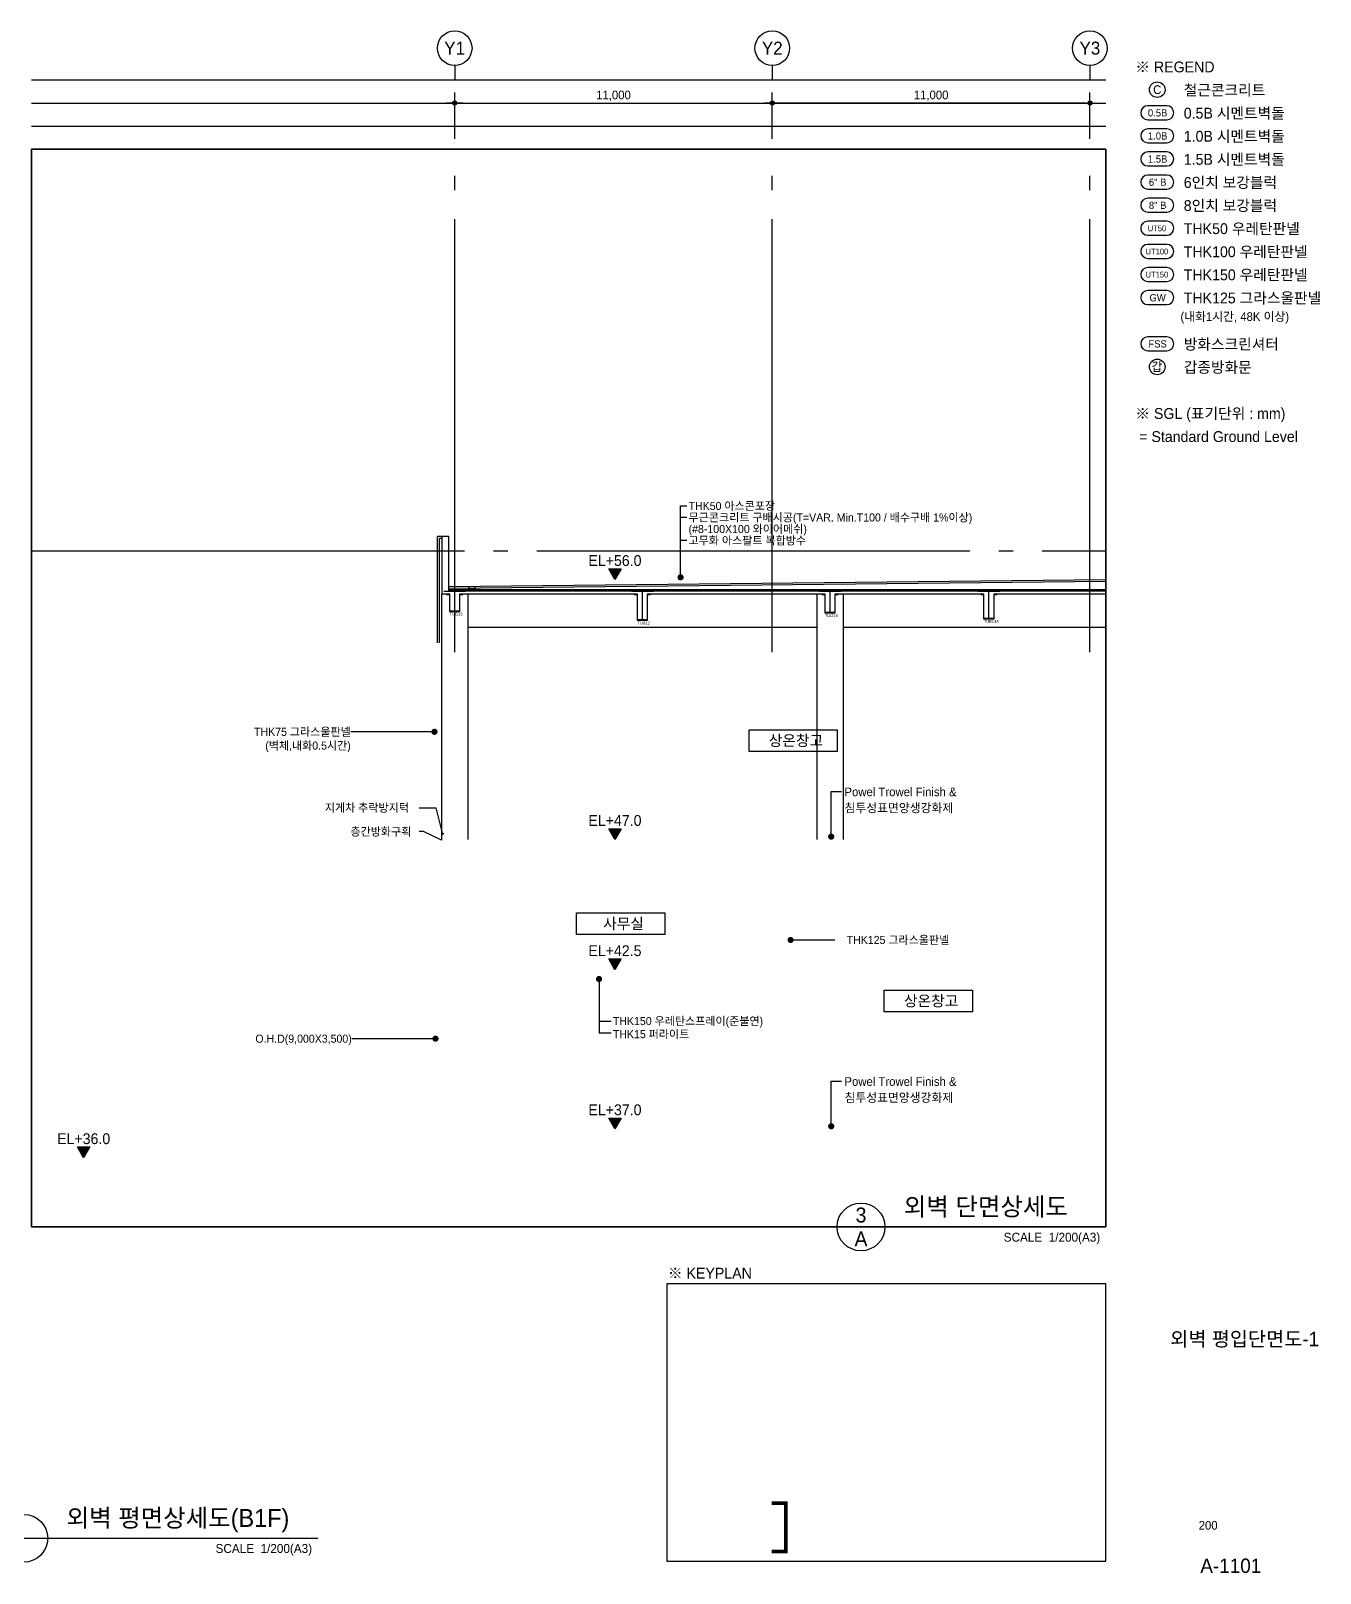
# Model space of a CAD drawing. Header units: millimetres. Extents: x 2569 to 248884, y 2561 to 56321.
# Drawn here: x 36231 to 80884, y 2913 to 56321 of the extents above; entities that cross this region are included whole.
import ezdxf
from ezdxf.enums import TextEntityAlignment as Align
from ezdxf.xclip import XClip

# ---------------------------------------------------------------- set-up
doc = ezdxf.new("R2010")
doc.units = ezdxf.units.MM
for name, pattern in [('CEN', [35, 30, -2, 1, -2]), ('H4', [4, 2, -2]), ('HID', [2.3, 1.5, -0.8])]:
    doc.linetypes.add(name, pattern=pattern)
for name, color, linetype in [('$ZCDB_AUDIT_GENERATED_600D18', 7, 'Continuous'), ('4', 4, 'Continuous'), ('4A.TEC CEN', 1, 'CEN'), ('4A.TEC ELE 4', 9, 'Continuous'), ('4A.TEC FORM-TEXT', 3, 'Continuous'), ('4A.TEC TEXT', 7, 'Continuous'), ('4A.TEC TEXT 2', 3, 'Continuous'), ('4A.TEC 마감선 1', 6, 'Continuous'), ('4A.TEC 방수선', 5, 'HID'), ('4A.TEC 벽체 1', 2, 'Continuous'), ('4A.TEC 벽체 3', 4, 'Continuous'), ('4A.TEC 심볼', 7, 'Continuous'), ('6A', 6, 'H4'), ('DIM', 7, 'Continuous'), ('ELE', 4, 'Continuous'), ('FIN', 6, 'Continuous'), ('k-BESTO', 4, 'Continuous'), ('STL', 3, 'Continuous'), ('㈜SE&C TEXT 1', 3, 'Continuous'), ('㈜SE&C 기둥', 2, 'Continuous'), ('㈜SE&C 벽체 1', 2, 'Continuous'), ('㈜SE&C 벽체 3', 4, 'Continuous'), ('㈜SE&C 벽체 4', 7, 'Continuous'), ('㈜SE&C 심볼', 7, 'Continuous')]:
    doc.layers.add(name, color=color, linetype=linetype)
doc.layers.add('DEFPOINT', color=135, linetype='Continuous', plot=False)
doc.styles.add('A33 단면도$0$Standard', font='arial.ttf')
doc.styles.add('GHS', font='malgun.ttf')
doc.styles.add('나눔고딕', font='')
doc.styles.add('돋움', font='')
doc.styles.add('돋음체', font='')
doc.styles.add('울릉도L', font='')
doc.styles.get('나눔고딕').set_extended_font_data('Dotum')
doc.styles.get('돋움').set_extended_font_data('Dotum')
doc.styles.get('돋음체').set_extended_font_data('Dotum')
doc.styles.get('울릉도L').set_extended_font_data('Dotum')
doc.linetypes.add('A33 단면도$0$MESHLINE', pattern='A,1,-0.2,["X",A33 단면도$0$Standard,S=0.2,R=0,X=-0.1,Y=-0.1],-0.13', length=1.33)
doc.dimstyles.new('DIM_600(외부치수)', dxfattribs={"dimscale": 400, "dimtxt": 3.3, "dimasz": 1, "dimexe": 2, "dimexo": 2, "dimgap": 1, "dimtad": 1, "dimdec": 0, "dimdsep": 46, "dimlunit": 6, "dimtxsty": '나눔고딕', "dimblk1": 'DIMDOT', "dimblk2": 'DIMDOT', "dimsah": 1, "dimcen": 2.5, "dimdle": 1.5, "dimclrd": 8, "dimclre": 8, "dimclrt": 3, "dimadec": 0, "dimazin": 0, "dimtfac": 1, "dimtdec": 0, "dimtix": 1, "dimtmove": 2, "dimatfit": 3, "dimldrblk": 'DIMDOT', "dimfxl": 1, "dimtvp": 1, "dimtolj": 1, "dimtzin": 0, "dimarcsym": 0})

# ---------------------------------------------------------------- blocks, each defined once
blk = doc.blocks.new('DIMDOT')
at = {"color": 0}
blk.add_line((-2, 0), (2, 0), dxfattribs=at)
for radius in [0.5, 0.25]:
    blk.add_circle((0, 0), radius, dxfattribs=at)
blk = doc.blocks.new('*D23')
at = {"layer": '$ZCDB_AUDIT_GENERATED_600D18', "color": 8, "lineweight": -2, "transparency": 16777216}
for p, q in [((50910, 52581), (50910, 54181)), ((61910, 52581), (61910, 54181)), ((51054, 53821), (61766, 53821))]:
    blk.add_line(p, q, dxfattribs=at)
at = {"layer": 'Defpoints', "color": 0, "transparency": 16777216}
for p in [(61910, 53821), (50910, 52221), (61910, 52221)]:
    blk.add_point(p, dxfattribs=at)
at = {"layer": '$ZCDB_AUDIT_GENERATED_600D18', "color": 8, "lineweight": -2, "transparency": 16777216, "xscale": 144, "yscale": 144, "zscale": 144, "rotation": 180}
blk.add_blockref('DIMDOT', (50910, 53821), dxfattribs=at)
at = {"layer": '$ZCDB_AUDIT_GENERATED_600D18', "color": 8, "lineweight": -2, "transparency": 16777216, "xscale": 144, "yscale": 144, "zscale": 144}
blk.add_blockref('DIMDOT', (61910, 53821), dxfattribs=at)
at = {"layer": '$ZCDB_AUDIT_GENERATED_600D18', "color": 3, "transparency": 16777216, "insert": (56410, 54072), "char_height": 300, "attachment_point": 5, "style": '나눔고딕'}
blk.add_mtext('\\A1;11,000', dxfattribs=at)
blk = doc.blocks.new('ccs122')
at = {"layer": '4A.TEC 심볼'}
blk.add_line((0, 8), (0, 3), dxfattribs=at)
blk.add_circle((0, 14), 6, dxfattribs=at)
at = {"layer": '4A.TEC TEXT 2', "color": 3, "style": 'GHS'}
blk.add_attdef('NO', text='', height=4.5, dxfattribs=at).set_placement((-0.01, 14.02), align=Align.MIDDLE_CENTER)
blk = doc.blocks.new('*D24')
at = {"layer": '$ZCDB_AUDIT_GENERATED_600D18', "color": 8, "lineweight": -2, "transparency": 16777216}
for p, q in [((61910, 52581), (61910, 54181)), ((72910, 52581), (72910, 54181)), ((72766, 53821), (62054, 53821))]:
    blk.add_line(p, q, dxfattribs=at)
at = {"layer": 'Defpoints', "color": 0, "transparency": 16777216}
for p in [(61910, 53821), (61910, 52221), (72910, 52221)]:
    blk.add_point(p, dxfattribs=at)
at = {"layer": '$ZCDB_AUDIT_GENERATED_600D18', "color": 8, "lineweight": -2, "transparency": 16777216, "xscale": 144, "yscale": 144, "zscale": 144, "rotation": 180}
blk.add_blockref('DIMDOT', (61910, 53821), dxfattribs=at)
at = {"layer": '$ZCDB_AUDIT_GENERATED_600D18', "color": 8, "lineweight": -2, "transparency": 16777216, "xscale": 144, "yscale": 144, "zscale": 144}
blk.add_blockref('DIMDOT', (72910, 53821), dxfattribs=at)
at = {"layer": '$ZCDB_AUDIT_GENERATED_600D18', "color": 3, "transparency": 16777216, "insert": (67410, 54072), "char_height": 300, "attachment_point": 5, "style": '나눔고딕'}
blk.add_mtext('\\A1;11,000', dxfattribs=at)
blk = doc.blocks.new('A$C1f6f84a4')
at = {"layer": '㈜SE&C 심볼', "color": 1}
for p, q in [((107, 1669), (468, 1669)), ((107, 107), (107, 1669))]:
    blk.add_line(p, q, dxfattribs=at)
at = {"layer": '㈜SE&C 심볼', "color": 1, "const_width": 107}
blk.add_lwpolyline([(107, 53, 1), (107, 160, 1)], format="xyb", close=True, dxfattribs=at)
at = {"layer": '4A.TEC TEXT', "style": '돋움'}
for s, p in [('Powel Trowel Finish &', (567, 1656)), ('침투성표면양생강화제', (567, 1099))]:
    blk.add_text(s, height=300, dxfattribs=at).set_placement(p, align=Align.MIDDLE_LEFT)
blk = doc.blocks.new('A$C969368a8')
at = {"layer": '4A.TEC 심볼', "color": 1}
for p in [(107, 688), (526, 271)]:
    blk.add_line(p, (107, 271), dxfattribs=at)
at = {"layer": '4A.TEC 심볼', "color": 1, "const_width": 107}
blk.add_lwpolyline([(107, 2197, 1), (107, 2090, 1)], format="xyb", close=True, dxfattribs=at)
at = {"layer": '4A.TEC 심볼', "color": 1}
blk.add_lwpolyline([(107, 2143), (107, 688), (526, 688)], dxfattribs=at)
at = {"layer": '4A.TEC TEXT', "style": '돋움'}
for s, p in [('THK150 우레탄스프레이(준불연)', (586, 688)), ('THK15 퍼라이트', (586, 234))]:
    blk.add_text(s, height=280, dxfattribs=at).set_placement(p, align=Align.MIDDLE_LEFT)
blk = doc.blocks.new('zw$B727')
at = {"layer": '4'}
for p, q in [((0, 0), (0, 71)), ((200, 0), (0, 0)), ((200, 0), (200, 71))]:
    blk.add_line(p, q, dxfattribs=at)
at = {"layer": '6A'}
for p, q in [((180, 71), (200, 71)), ((180, 66), (198, 66)), ((198, 66), (236, 10)), ((200, 71), (241, 10))]:
    blk.add_line(p, q, dxfattribs=at)
at = {"layer": 'FIN'}
for p, q in [((20, 35), (20, 71)), ((20, 35), (35, 20)), ((35, 20), (165, 20)), ((165, 20), (180, 34)), ((180, 34), (180, 71))]:
    blk.add_line(p, q, dxfattribs=at)
at = {"layer": 'STL'}
for points in [[(0, 100), (2, 100, -0.414214), (4, 97), (4, 75), (17, 75, -0.414214), (20, 72), (20, 71), (0, 71)], [(200, 100), (198, 100, 0.414214), (196, 97), (196, 75), (183, 75, 0.414214), (180, 72), (180, 71), (200, 71)]]:
    blk.add_lwpolyline(points, format="xyb", close=True, dxfattribs=at)
blk = doc.blocks.new('A$C7c49193b')
at = {"layer": 'Defpoints'}
for p, q in [((0, 865), (760, 865)), ((380, 165), (380, 865))]:
    blk.add_line(p, q, dxfattribs=at)
at = {"layer": 'k-BESTO'}
for p, q in [((100, 765), (100, 755)), ((210, 765), (100, 765)), ((100, 765), (100, 765)), ((100, 755), (200, 755)), ((200, 755), (200, 165)), ((210, 175), (210, 765)), ((660, 765), (550, 765)), ((550, 765), (550, 175)), ((560, 165), (560, 755)), ((560, 755), (660, 755)), ((660, 755), (660, 765)), ((200, 165), (560, 165)), ((550, 175), (210, 175))]:
    blk.add_line(p, q, dxfattribs=at)
at = {"layer": 'DEFPOINT', "linetype": 'ByBlock', "style": '돋움'}
blk.add_text('TUG15', height=100, dxfattribs=at).set_placement((206, 74), align=Align.MIDDLE_LEFT)
blk = doc.blocks.new('A$Ca25875d5')
at = {"layer": 'Defpoints'}
for p, q in [((0, 915), (760, 915)), ((380, 165), (380, 915))]:
    blk.add_line(p, q, dxfattribs=at)
at = {"layer": 'k-BESTO'}
for p, q in [((100, 815), (100, 805)), ((210, 815), (100, 815)), ((100, 815), (100, 815)), ((100, 805), (200, 805)), ((200, 805), (200, 165)), ((210, 175), (210, 815)), ((660, 815), (550, 815)), ((550, 815), (550, 175)), ((560, 165), (560, 805)), ((560, 805), (660, 805)), ((660, 805), (660, 815)), ((200, 165), (560, 165)), ((550, 175), (210, 175))]:
    blk.add_line(p, q, dxfattribs=at)
at = {"layer": 'DEFPOINT', "linetype": 'ByBlock', "style": '돋움'}
blk.add_text('TUG16', height=100, dxfattribs=at).set_placement((206, 74), align=Align.MIDDLE_LEFT)
blk = doc.blocks.new('A$C56915971')
at = {"layer": 'Defpoints'}
for p, q in [((0, 1175), (760, 1175)), ((380, 175), (380, 1175))]:
    blk.add_line(p, q, dxfattribs=at)
at = {"layer": 'k-BESTO'}
for p, q in [((100, 1075), (100, 1065)), ((210, 1075), (100, 1075)), ((100, 1075), (100, 1075)), ((210, 185), (210, 1075)), ((660, 1075), (550, 1075)), ((550, 1075), (550, 185)), ((660, 1065), (660, 1075)), ((100, 1065), (200, 1065)), ((200, 1065), (200, 175)), ((560, 175), (560, 1065)), ((560, 1065), (660, 1065)), ((200, 175), (560, 175)), ((550, 185), (210, 185))]:
    blk.add_line(p, q, dxfattribs=at)
at = {"layer": 'DEFPOINT', "linetype": 'ByBlock', "style": '돋움'}
blk.add_text('TUB12', height=100, dxfattribs=at).set_placement((215, 74), align=Align.MIDDLE_LEFT)
blk = doc.blocks.new('A$C9a69253e')
at = {"layer": 'Defpoints'}
for p, q in [((0, 1014), (760, 1014)), ((380, 164), (380, 1014))]:
    blk.add_line(p, q, dxfattribs=at)
at = {"layer": 'k-BESTO'}
for p, q in [((100, 914), (100, 904)), ((210, 914), (100, 914)), ((100, 914), (100, 914)), ((100, 904), (200, 904)), ((200, 904), (200, 164)), ((210, 174), (210, 914)), ((660, 914), (550, 914)), ((550, 914), (550, 174)), ((560, 164), (560, 904)), ((560, 904), (660, 904)), ((660, 904), (660, 914)), ((200, 164), (560, 164)), ((550, 174), (210, 174))]:
    blk.add_line(p, q, dxfattribs=at)
at = {"layer": 'DEFPOINT', "linetype": 'ByBlock', "style": '돋움'}
blk.add_text('TUG4', height=100, dxfattribs=at).set_placement((206, 73), align=Align.MIDDLE_LEFT)
blk = doc.blocks.new('A$C8f3fa318')
at = {"layer": 'Defpoints'}
for p, q in [((0, 864), (760, 864)), ((380, 164), (380, 864))]:
    blk.add_line(p, q, dxfattribs=at)
at = {"layer": 'k-BESTO'}
for p, q in [((100, 764), (100, 754)), ((210, 764), (100, 764)), ((100, 764), (100, 764)), ((100, 754), (200, 754)), ((200, 754), (200, 164)), ((210, 174), (210, 764)), ((660, 764), (550, 764)), ((550, 764), (550, 174)), ((560, 164), (560, 754)), ((560, 754), (660, 754)), ((660, 754), (660, 764)), ((200, 164), (560, 164)), ((550, 174), (210, 174))]:
    blk.add_line(p, q, dxfattribs=at)
at = {"layer": 'DEFPOINT', "linetype": 'ByBlock', "style": '돋움'}
blk.add_text('TUG3', height=100, dxfattribs=at).set_placement((206, 73), align=Align.MIDDLE_LEFT)
blk = doc.blocks.new('zw$4995')
at = {"layer": 'Defpoints'}
for p, q in [((0, 1094), (760, 1094)), ((380, 144), (380, 1094))]:
    blk.add_line(p, q, dxfattribs=at)
at = {"layer": 'k-BESTO'}
for p, q in [((100, 994), (100, 984)), ((210, 994), (100, 994)), ((100, 994), (100, 994)), ((100, 984), (200, 984)), ((200, 984), (200, 144)), ((210, 154), (210, 994)), ((660, 994), (550, 994)), ((550, 994), (550, 154)), ((560, 144), (560, 984)), ((560, 984), (660, 984)), ((660, 984), (660, 994)), ((200, 144), (560, 144)), ((550, 154), (210, 154))]:
    blk.add_line(p, q, dxfattribs=at)
at = {"layer": 'DEFPOINT', "linetype": 'ByBlock', "style": '돋움'}
blk.add_text('TUG4A', height=100, dxfattribs=at).set_placement((206, 53), align=Align.MIDDLE_LEFT)
blk = doc.blocks.new('A$C5a8f3921')
at = {"layer": 'Defpoints'}
for p, q in [((0, 864), (760, 864)), ((380, 114), (380, 864))]:
    blk.add_line(p, q, dxfattribs=at)
at = {"layer": 'k-BESTO'}
for p, q in [((100, 764), (100, 754)), ((210, 764), (100, 764)), ((100, 764), (100, 764)), ((100, 754), (200, 754)), ((200, 754), (200, 114)), ((210, 124), (210, 764)), ((660, 764), (550, 764)), ((550, 764), (550, 124)), ((560, 114), (560, 754)), ((560, 754), (660, 754)), ((660, 754), (660, 764)), ((200, 114), (560, 114)), ((550, 124), (210, 124))]:
    blk.add_line(p, q, dxfattribs=at)
at = {"layer": 'DEFPOINT', "linetype": 'ByBlock', "style": '돋움'}
blk.add_text('TUG3A', height=100, dxfattribs=at).set_placement((206, 23), align=Align.MIDDLE_LEFT)
blk = doc.blocks.new('zw$74A5')
at = {"layer": 'Defpoints'}
for p, q in [((0, 1094), (760, 1094)), ((380, 144), (380, 1094))]:
    blk.add_line(p, q, dxfattribs=at)
at = {"layer": 'k-BESTO'}
for p, q in [((100, 994), (100, 984)), ((210, 994), (100, 994)), ((100, 994), (100, 994)), ((100, 984), (200, 984)), ((200, 984), (200, 144)), ((210, 154), (210, 994)), ((660, 994), (550, 994)), ((550, 994), (550, 154)), ((560, 144), (560, 984)), ((560, 984), (660, 984)), ((660, 984), (660, 994)), ((200, 144), (560, 144)), ((550, 154), (210, 154))]:
    blk.add_line(p, q, dxfattribs=at)
at = {"layer": 'DEFPOINT', "linetype": 'ByBlock', "style": '돋움'}
blk.add_text('TUB13A', height=100, dxfattribs=at).set_placement((206, 53), align=Align.MIDDLE_LEFT)
blk = doc.blocks.new('B-2-3F')
at = {"layer": '4A.TEC ELE 4'}
for p, q in [((38810, 9900, -1667), (40010, 10000, -1667)), ((38810, 10000, -1667), (40010, 9900, -1667))]:
    blk.add_line(p, q, dxfattribs=at)
at = {"layer": '4A.TEC ELE 4', "elevation": -1667}
blk.add_lwpolyline([(40010, 10000), (38810, 10000), (38810, 9900), (40010, 9900)], close=True, dxfattribs=at)
at = {"layer": '4A.TEC 마감선 1', "color": 6, "ltscale": 0.5}
for p, q in [((23850, 9000, -1667), (250, 8750, -1667)), ((23850, 8950, -1667), (250, 8700, -1667))]:
    blk.add_line(p, q, dxfattribs=at)
at = {"layer": '4A.TEC 방수선', "linetype": 'A33 단면도$0$MESHLINE', "ltscale": 100}
blk.add_line((23850, 8650, -1667), (250, 8650, -1667), dxfattribs=at)
at = {"layer": '4A.TEC 벽체 3'}
for p, q in [((38685, 9900, -1667), (38685, 0, -1667)), ((38810, 9900, -1667), (38810, 0, -1667))]:
    blk.add_line(p, q, dxfattribs=at)
at = {"layer": 'ELE', "elevation": -1667, "flags": 128}
for points in [[(38685, 9900), (38485, 9900), (38485, 9883), (38579, 9883), (38579, 9317), (38485, 9317), (38485, 9300), (38685, 9300), (38685, 9317), (38590, 9317), (38590, 9883), (38685, 9883)], [(86090, 9900), (85890, 9900), (85890, 9883), (85985, 9883), (85985, 9317), (85890, 9317), (85890, 9300), (86090, 9300), (86090, 9317), (85996, 9317), (85996, 9883), (86090, 9883)]]:
    blk.add_lwpolyline(points, close=True, dxfattribs=at)
at = {"layer": '㈜SE&C 기둥', "color": 8, "ltscale": 0.5, "elevation": -1667}
for points in [[(24900, 9900), (24900, 0)], [(35000, 0), (35000, 9900)], [(35900, 9900), (35900, 0)], [(46900, 9900), (46900, 0)], [(57000, 0), (57000, 9900)], [(57900, 9900), (57900, 0)], [(68000, 0), (68000, 9900)], [(68900, 9900), (68900, 0)], [(79000, 0), (79000, 9900)], [(90000, 0), (90000, 9900)], [(90900, 9900), (90900, 0)], [(101000, 0), (101000, 9900)], [(101900, 9900), (101900, 0)], [(0, 0), (0, 8500)], [(900, 8500), (900, 0)], [(13000, 0), (13000, 8500)], [(13900, 8500), (13900, 0)], [(24000, 0), (24000, 8500)]]:
    blk.add_lwpolyline(points, dxfattribs=at)
at = {"layer": '㈜SE&C 벽체 1'}
for p, q in [((23850, 8600, -1667), (23850, 10000, -1667)), ((40010, 10000, -1667), (23850, 10000, -1667)), ((24050, 8600, -1667), (24050, 9900, -1667)), ((24280, 9900, -1667), (24050, 9900, -1667)), ((35280, 9900, -1667), (24620, 9900, -1667)), ((40010, 9900, -1667), (35620, 9900, -1667)), ((79850, 10000, -1667), (46050, 10000, -1667)), ((46280, 9900, -1667), (46050, 9900, -1667)), ((57280, 9900, -1667), (46620, 9900, -1667)), ((68280, 9900, -1667), (57620, 9900, -1667)), ((79280, 9900, -1667), (68620, 9900, -1667)), ((79850, 9900, -1667), (79620, 9900, -1667)), ((101650, 10000, -1667), (85890, 10000, -1667)), ((90280, 9900, -1667), (85890, 9900, -1667)), ((101280, 9900, -1667), (90620, 9900, -1667)), ((101900, 9900, -1667), (101620, 9900, -1667)), ((101900, 10000, -1667), (101900, 9900, -1667)), ((23850, 8600, -1667), (250, 8600, -1667)), ((24830, 8600, -1667), (24050, 8600, -1667)), ((24830, 8600, -1667), (24830, 8500, -1667)), ((280, 8500, -1667), (0, 8500, -1667)), ((6780, 8500, -1667), (620, 8500, -1667)), ((13280, 8500, -1667), (7120, 8500, -1667)), ((18780, 8500, -1667), (13620, 8500, -1667)), ((24280, 8500, -1667), (19120, 8500, -1667)), ((24830, 8500, -1667), (24620, 8500, -1667))]:
    blk.add_line(p, q, dxfattribs=at)
at = {"layer": '㈜SE&C 벽체 1', "elevation": -1667}
blk.add_lwpolyline([(250, 8600), (250, 10500), (0, 10500), (0, 8500)], dxfattribs=at)
blk.add_lwpolyline([(101650, 10300), (101950, 10300), (101950, 10000), (101650, 10000)], close=True, dxfattribs=at)
at = {"layer": '㈜SE&C 벽체 4'}
for p, q in [((35000, 9050, -1667), (24900, 9050, -1667)), ((38685, 9050, -1667), (35900, 9050, -1667)), ((57000, 9050, -1667), (46900, 9050, -1667)), ((68000, 9050, -1667), (57900, 9050, -1667)), ((79000, 9050, -1667), (68900, 9050, -1667)), ((90000, 9050, -1667), (85890, 9050, -1667)), ((101000, 9050, -1667), (90900, 9050, -1667)), ((13000, 7350, -1667), (900, 7350, -1667)), ((24000, 7350, -1667), (13900, 7350, -1667))]:
    blk.add_line(p, q, dxfattribs=at)
at = {"layer": '4A.TEC 벽체 1', "xscale": -1}
blk.add_blockref('zw$B727', (1150, 8650, -1667), dxfattribs=at)
at = {"layer": 'ELE'}
for name, p in [('A$C5a8f3921', (24070, 9136, -1667)), ('zw$4995', (35070, 8906, -1667)), ('A$C9a69253e', (46070, 8986, -1667)), ('A$C9a69253e', (57070, 8986, -1667)), ('A$C9a69253e', (68070, 8986, -1667)), ('zw$4995', (79070, 8906, -1667)), ('zw$4995', (90070, 8906, -1667)), ('A$C8f3fa318', (101070, 9136, -1667)), ('A$C7c49193b', (70, 7735, -1667)), ('A$C56915971', (6570, 7425, -1667)), ('A$Ca25875d5', (13070, 7685, -1667)), ('zw$74A5', (18570, 7506, -1667)), ('A$C7c49193b', (24070, 7735, -1667))]:
    blk.add_blockref(name, p, dxfattribs=at)

msp = doc.modelspace()

# ---------------------------------------------------------------- hatches: boundary and pattern name
at = {"layer": '㈜SE&C 심볼'}
for points in [[(56459.75, 37318.77), (56244.63, 37691.37), (56674.87, 37691.37)], [(56459.75, 28318.77), (56244.63, 28691.37), (56674.87, 28691.37)], [(56459.75, 23808.77), (56244.63, 24181.37), (56674.87, 24181.37)], [(56459.75, 18298.77), (56244.63, 18671.37), (56674.87, 18671.37)], [(38059.75, 17298.77), (37844.63, 17671.37), (38274.87, 17671.37)]]:
    msp.add_hatch(color=256, dxfattribs=at).paths.add_polyline_path(points)

# ---------------------------------------------------------------- linework, layer by layer
for points in [[(64155.62, 31370), (61104.38, 31370), (61104.38, 32120), (64155.62, 32120)], [(58185.62, 25030), (55134.38, 25030), (55134.38, 25780), (58185.62, 25780)], [(68837.72, 22354.38), (65786.47, 22354.38), (65786.47, 23104.38), (68837.72, 23104.38)], [(58261.6, 3330.75), (73461.6, 3330.75), (73461.6, 12930.75), (58261.6, 12930.75)]]:
    msp.add_lwpolyline(points, close=True)
at = {"layer": '4A.TEC CEN', "color": 8, "ltscale": 500}
for p, q in [((50910.07, 34803.95), (50910.07, 52220.75)), ((61910.07, 34803.95), (61910.07, 52220.75)), ((72910.07, 34803.95), (72910.07, 52220.75)), ((36251.6, 38313.33), (73461.6, 38313.33))]:
    msp.add_line(p, q, dxfattribs=at)
at = {"layer": '4A.TEC 벽체 3'}
for p, q in [((50460.07, 38813.33), (50310.07, 38813.33)), ((50310.07, 35130), (50310.07, 38813.33)), ((50460.07, 38738.33), (50385.07, 38738.33)), ((50385.07, 35130), (50385.07, 38738.33))]:
    msp.add_line(p, q, dxfattribs=at)
at = {"layer": '4A.TEC 심볼', "color": 1}
for p, q in [((58950, 39470), (58733.17, 39470)), ((58950, 38670), (58733.17, 38670))]:
    msp.add_line(p, q, dxfattribs=at)
at = {"layer": '4A.TEC 심볼'}
for p, q in [((64154.18, 14900.75), (73461.6, 14900.75)), ((35157.82, 4121.57), (46165.24, 4121.57))]:
    msp.add_line(p, q, dxfattribs=at)
at = {"layer": '4A.TEC 심볼', "elevation": -6666.67}
for points in [[(75571.07, 53726.38), (74912.64, 53726.38, 1), (74912.64, 53241.57), (75571.07, 53241.57, 1)], [(75571.07, 52926.38), (74912.64, 52926.38, 1), (74912.64, 52441.57), (75571.07, 52441.57, 1)], [(75571.07, 52126.38), (74912.64, 52126.38, 1), (74912.64, 51641.57), (75571.07, 51641.57, 1)], [(75571.07, 51326.38), (74912.64, 51326.38, 1), (74912.64, 50841.57), (75571.07, 50841.57, 1)], [(75571.07, 50526.38), (74912.64, 50526.38, 1), (74912.64, 50041.57), (75571.07, 50041.57, 1)], [(75571.07, 49726.38), (74912.64, 49726.38, 1), (74912.64, 49241.57), (75571.07, 49241.57, 1)], [(75571.07, 48926.38), (74912.64, 48926.38, 1), (74912.64, 48441.57), (75571.07, 48441.57, 1)], [(75571.07, 48126.38), (74912.64, 48126.38, 1), (74912.64, 47641.57), (75571.07, 47641.57, 1)], [(75571.07, 47326.38), (74912.64, 47326.38, 1), (74912.64, 46841.57), (75571.07, 46841.57, 1)], [(75571.07, 45726.38), (74912.64, 45726.38, 1), (74912.64, 45241.57), (75571.07, 45241.57, 1)]]:
    msp.add_lwpolyline(points, format="xyb", close=True, dxfattribs=at)
at = {"layer": '4A.TEC 심볼', "color": 1}
for points in [[(58733.17, 37398), (58733.17, 39870), (58950, 39870)], [(50209.97, 32047.27), (47311.4, 32047.27)], [(49677.64, 29416.02), (50257.55, 29416.02), (50482.55, 28491.74), (50529.69, 28538.88)], [(50449.22, 28366.66), (50449.22, 28299.99), (49832.18, 28590), (49677.64, 28590)], [(62543.68, 24840), (64072.25, 24840)], [(50244.45, 21420.75), (47345.87, 21420.75)]]:
    msp.add_lwpolyline(points, dxfattribs=at)
at = {"layer": '4A.TEC 심볼', "color": 1, "const_width": 106.74}
for points in [[(58733.17, 37451.37, 1), (58733.17, 37344.62, 1)], [(50156.6, 32047.27, -1), (50263.34, 32047.27, -1)], [(62597.05, 24840, 1), (62490.31, 24840, 1)], [(50191.08, 21420.75, -1), (50297.82, 21420.75, -1)]]:
    msp.add_lwpolyline(points, format="xyb", close=True, dxfattribs=at)
at = {"layer": '4A.TEC 심볼'}
for centre, radius in [((75241.86, 54283.97, -6666.67), 269.32), ((75241.86, 44683.97, -6666.67), 269.32), ((64982.18, 14900.75), 828), ((35985.82, 4121.57), 828)]:
    msp.add_circle(centre, radius, dxfattribs=at)
at = {"layer": 'DEFPOINT'}
for points in [[(36251.6, 54620.75), (73461.6, 54620.75)], [(36251.6, 53820.75), (73461.6, 53820.75)], [(36251.6, 53020.75), (73461.6, 53020.75)]]:
    msp.add_lwpolyline(points, dxfattribs=at)
msp.add_lwpolyline([(36251.6, 52220.75), (73461.6, 52220.75), (73461.6, 14900.75), (36251.6, 14900.75)], close=True, dxfattribs=at)
at = {"layer": 'DIM', "const_width": 124.38}
msp.add_lwpolyline([(61890.99, 3662.55), (62380, 3662.55), (62380, 5340), (61890.99, 5340)], dxfattribs=at)
at = {"layer": '㈜SE&C 벽체 3', "color": 252}
for points in [[(56459.75, 37318.77), (56244.63, 37691.37), (56674.87, 37691.37), (56459.75, 37318.77)], [(56459.75, 28318.77), (56244.63, 28691.37), (56674.87, 28691.37), (56459.75, 28318.77)], [(56459.75, 23808.77), (56244.63, 24181.37), (56674.87, 24181.37), (56459.75, 23808.77)], [(56459.75, 18298.77), (56244.63, 18671.37), (56674.87, 18671.37), (56459.75, 18298.77)], [(38059.75, 17298.77), (37844.63, 17671.37), (38274.87, 17671.37), (38059.75, 17298.77)]]:
    msp.add_lwpolyline(points, close=True, dxfattribs=at)

# ---------------------------------------------------------------- block references
ref = msp.add_blockref('B-2-3F', (50460.07, 28313.33, 1666.67))
XClip(ref).set_block_clipping_path([(-14208.4680185616, -13412.580202397), (23001.5319814384, 23907.419797603)])
for name, p in [('A$C1f6f84a4', (63842.51, 28310.93)), ('A$C969368a8', (55801.94, 21343.62)), ('A$C1f6f84a4', (63842.51, 18280.93))]:
    msp.add_blockref(name, p)
at = {"layer": '4A.TEC 심볼'}
ref = msp.add_blockref('ccs122', (50910.07, 54320.75), dxfattribs=dict(at, xscale=99.99999954993666, yscale=99.99999954993666, zscale=99.99999954993666))
ref.add_attrib('NO', 'Y1', dxfattribs={"layer": '0', "color": 3, "height": 450, "style": '울릉도L'}).set_placement((50909.45, 55722.54, -1666.67), align=Align.MIDDLE_CENTER)
ref = msp.add_blockref('ccs122', (61910.07, 54320.75), dxfattribs=dict(at, xscale=99.99999954993666, yscale=99.99999954993666, zscale=99.99999954993666))
ref.add_attrib('NO', 'Y2', dxfattribs={"layer": '0', "color": 3, "height": 450, "style": '울릉도L'}).set_placement((61909.45, 55722.54, -1666.67), align=Align.MIDDLE_CENTER)
ref = msp.add_blockref('ccs122', (72910.07, 54320.75), dxfattribs=dict(at, xscale=99.99999954993666, yscale=99.99999954993666, zscale=99.99999954993666))
ref.add_attrib('NO', 'Y3', dxfattribs={"layer": '0', "color": 3, "height": 450, "style": '울릉도L'}).set_placement((72909.45, 55722.54, -1666.67), align=Align.MIDDLE_CENTER)

# ---------------------------------------------------------------- texts
at = {"layer": '4A.TEC FORM-TEXT', "style": '돋움'}
msp.add_text('A-1101', height=500, dxfattribs=at).set_placement((77788.92, 2919.86), align=Align.CENTER)
at = {"layer": '4A.TEC TEXT', "style": '돋움'}
for s, p in [('C', (75241.86, 54283.97, -6666.67)), ('갑', (75229.37, 44687.87, -6666.67))]:
    msp.add_text(s, height=300, dxfattribs=at).set_placement(p, align=Align.MIDDLE_CENTER)
for s, height, p in [('0.5B', 250, (75255.62, 53480.12, -6666.67)), ('1.0B', 250, (75255.62, 52680.12, -6666.67)), ('1.5B', 250, (75255.62, 51880.12, -6666.67)), ('6" B', 250, (75255.62, 51080.12, -6666.67)), ('8" B', 250, (75255.62, 50280.12, -6666.67)), ('UT50', 200, (75231.84, 49480.12, -6666.67)), ('UT100', 200, (75231.84, 48680.12, -6666.67)), ('UT150', 200, (75231.84, 47880.12, -6666.67)), ('GW', 250, (75255.62, 47080.12, -6666.67)), ('FSS', 250, (75255.62, 45480.12, -6666.67))]:
    msp.add_text(s, height=height, dxfattribs=at).set_placement(p, align=Align.MIDDLE)
for s, p in [('THK50 아스콘포장', (59010, 39870)), ('무근콘크리트 구배시공(T=VAR. Min.T100 / 배수구배 1%이상)', (59010, 39470)), ('(#8-100X100 와이어메쉬)', (59010, 39070)), ('고무화 아스팔트 복합방수', (59010, 38670)), ('지게차 추락방지턱', (46413.28, 29416.02)), ('층간방화구획', (47300, 28590))]:
    msp.add_text(s, height=280, dxfattribs=at).set_placement(p, align=Align.MIDDLE_LEFT)
for s, p in [('THK75 그라스울판넬', (47311.4, 32047.27)), ('(벽체,내화0.5시간)', (47311.4, 31570)), ('THK125 그라스울판넬', (68037.84, 24840)), ('O.H.D(9,000X3,500)', (47345.87, 21420.75))]:
    msp.add_text(s, height=280, dxfattribs=at).set_placement(p, align=Align.MIDDLE_RIGHT)
at = {"layer": '4A.TEC TEXT', "color": 3, "style": '돋음체'}
for s, p in [('상온창고', (62728.64, 31745)), ('사무실', (56758.64, 25405)), ('상온창고', (67410.74, 22729.38))]:
    msp.add_text(s, height=375, dxfattribs=at).set_placement(p, align=Align.MIDDLE_CENTER)
at = {"layer": '4A.TEC TEXT 2', "color": 3, "style": '나눔고딕'}
for s, height, p in [('※ REGEND', 375, (74480.49, 54770.4, -6666.67)), ('철근콘크리트', 375, (76160.39, 53970.44, -6666.67)), ('0.5B 시멘트벽돌', 375, (76160.39, 53170.44, -6666.67)), ('1.0B 시멘트벽돌', 375, (76160.39, 52370.44, -6666.67)), ('1.5B 시멘트벽돌', 375, (76160.39, 51570.44, -6666.67)), ('6인치 보강블럭', 375, (76160.39, 50770.44, -6666.67)), ('8인치 보강블럭', 375, (76160.39, 49970.44, -6666.67)), ('THK50 우레탄판넬', 375, (76160.39, 49170.44, -6666.67)), ('THK100 우레탄판넬', 375, (76160.39, 48370.44, -6666.67)), ('THK150 우레탄판넬', 375, (76160.39, 47570.44, -6666.67)), ('THK125 그라스울판넬', 375, (76160.39, 46770.44, -6666.67)), ('(내화1시간, 48K 이상)', 300, (76044.19, 46185.72, -6666.67)), ('방화스크린셔터', 375, (76160.39, 45170.44, -6666.67)), ('갑종방화문', 375, (76160.39, 44370.44, -6666.67)), ('※ SGL (표기단위 : mm)', 375, (74480.49, 42770.4, -6666.67)), (' = Standard Ground Level', 375, (74480.49, 41970.4, -6666.67)), ('외벽 단면상세도', 621, (66467.96, 15107.75)), ('※ KEYPLAN', 375, (58292.09, 13001.15, -6666.67)), ('외벽 평면상세도(B1F)', 621, (37471.6, 4328.57))]:
    msp.add_text(s, height=height, dxfattribs=at).set_placement(p, align=Align.BOTTOM_LEFT)
for s, p in [('3', (64982.18, 15314.75)), ('A', (64982.18, 14486.75))]:
    msp.add_text(s, height=517.5, dxfattribs=at).set_placement(p, align=Align.MIDDLE)
for p in [(73267.2, 14297.47), (45970.83, 3518.29)]:
    msp.add_text('SCALE  1/200(A3)', height=310.5, dxfattribs=at).set_placement(p, align=Align.BOTTOM_RIGHT)
at = {"layer": '4A.TEC TEXT 2', "style": '나눔고딕'}
for s, height, p in [('외벽 평입단면도-1', 500, (78270.7, 10772.9)), ('200', 300, (77004.95, 4419.84))]:
    msp.add_text(s, height=height, dxfattribs=at).set_placement(p, align=Align.CENTER)
at = {"layer": '㈜SE&C TEXT 1', "style": '돋움'}
for s, p in [('EL+56.0', (56459.75, 37790)), ('EL+47.0', (56459.75, 28790)), ('EL+42.5', (56459.75, 24280)), ('EL+37.0', (56459.75, 18770)), ('EL+36.0', (38059.75, 17770))]:
    msp.add_text(s, height=375, dxfattribs=at).set_placement(p, align=Align.CENTER)

# ---------------------------------------------------------------- dimensions: what is measured, and where the dimension line sits
at = {"layer": '$ZCDB_AUDIT_GENERATED_600D18'}
for p1, angle, picture, middle in [((50910.07, 52220.75), 0, '*D23', (56410.07, 54071.85)), ((72910.07, 52220.75), 180, '*D24', (67410.07, 54071.85))]:
    dim = msp.add_linear_dim(base=(61910.07, 53820.75), p1=p1, p2=(61910.07, 52220.75), angle=angle, dimstyle='DIM_600(외부치수)', override={"dimscale": 600, "dimtxt": 0.5, "dimasz": 0.24, "dimexe": 0.6, "dimexo": 0.6, "dimgap": 0.12, "dimdec": 1, "dimdle": 0.5}, dxfattribs=at)
    dim.commit()
    dim.dimension.update_dxf_attribs({"geometry": picture, "text_midpoint": middle})

doc.saveas('drawing.dxf')
